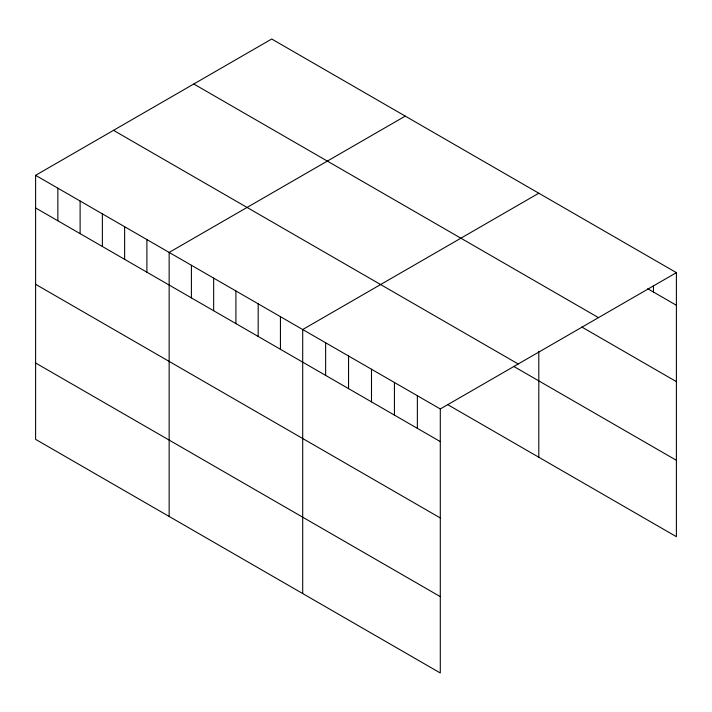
<?xml version="1.0" encoding="UTF-8"?>
<svg xmlns="http://www.w3.org/2000/svg" width="712" height="712" viewBox="0 0 712 712"><rect width="100%" height="100%" fill="white"/><g stroke="black" fill="none" stroke-linecap="round" stroke-linejoin="round"><path stroke-width="1.07" d="M35.6 175.321L440.292 408.964L440.292 672.991L35.6 439.349L35.6 175.321L271.708 39.009L676.4 272.651L676.4 536.679L447.919 404.763M405.253 116.109L169.153 252.422L169.153 516.449M538.806 193.21L302.698 329.531L302.698 593.55M440.292 408.964L676.4 272.651M647.733 288.725L676.4 305.279M193.789 83.989L598.489 317.641M581.802 327.022L676.4 381.641M113.511 130.34L518.211 363.983M513.761 366.422L676.4 460.317M35.6 207.94L440.292 441.591M35.6 284.302L440.292 517.953M35.6 362.987L440.292 596.629M653.465 285.512L653.465 292.036M538.806 351.372L538.806 457.238M417.365 395.73L417.365 428.348M394.43 382.486L394.43 415.114M371.495 369.252L371.495 401.871M348.56 356.009L348.56 388.627M325.633 342.766L325.633 375.393M280.439 316.68L280.439 349.298M258.18 303.828L258.18 336.447M235.921 290.977L235.921 323.595M213.662 278.125L213.662 310.743M191.403 265.273L191.403 297.892M146.895 239.57L146.895 272.198M124.636 226.719L124.636 259.346M102.377 213.876L102.377 246.494M80.118 201.024L80.118 233.643M57.859 188.173L57.859 220.791"/></g></svg>
